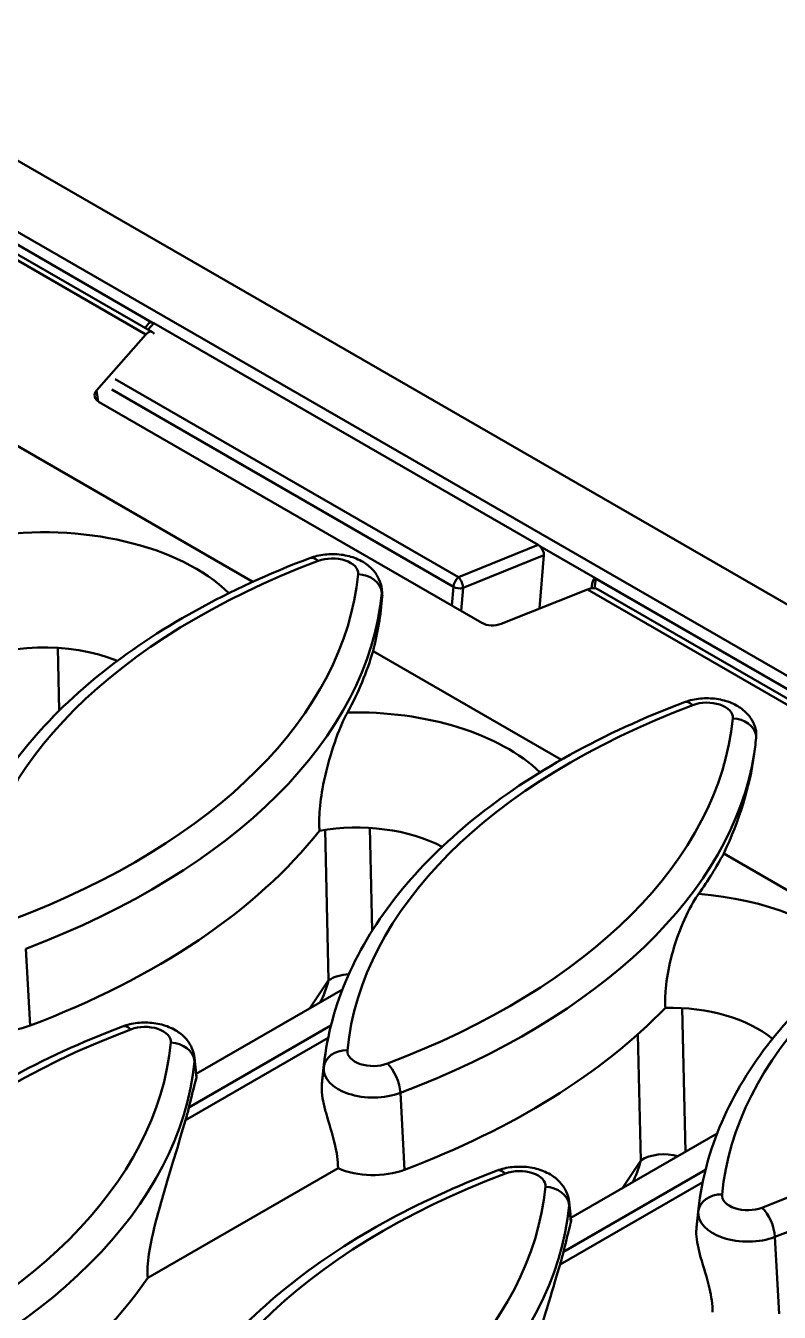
# Model space of a CAD drawing. Header units: millimetres. Extents: x 0 to 2219, y -32 to 1188.
# Drawn here: x 255.95 to 274.92, y 203.41 to 235.8 of the extents above; entities that cross this region are included whole.
import ezdxf

# ---------------------------------------------------------------- set-up
doc = ezdxf.new("R2010")
doc.units = ezdxf.units.MM
doc.header["$LTSCALE"] = 2
doc.layers.add('Sichtbar (ISO)', color=7, linetype='Continuous', lineweight=50)
doc.layers.add('Sichtbar schmal (ISO)', color=7, linetype='Continuous', lineweight=50)

msp = doc.modelspace()

# ---------------------------------------------------------------- linework, layer by layer
at = {"layer": 'Sichtbar (ISO)'}
for p, q in [((391.2896, 154.1523), (249.8683, 235.802)), ((255.5038, 230.188), (259.1412, 228.0879)), ((258.9531, 228.1965), (259.0527, 228.3117)), ((259.1733, 228.3152), (268.8479, 222.7296)), ((258.9719, 228.025), (257.7348, 226.6218)), ((257.8005, 226.3263), (267.434, 220.7644)), ((261.6697, 221.8032), (255.4541, 225.3918)), ((268.9904, 222.4726), (268.8798, 221.127)), ((270.2754, 221.897), (278.6758, 217.047)), ((264.9135, 221.6099), (264.9237, 221.5153)), ((270.0891, 221.6065), (267.9147, 220.7444)), ((270.2094, 221.7576), (270.1883, 221.6341)), ((278.6412, 217.0629), (270.3028, 221.8771)), ((270.3621, 221.6095), (281.7246, 215.0494)), ((269.4312, 217.3222), (264.6921, 220.0582)), ((277.3684, 212.7396), (273.5194, 214.9618)), ((260.2428, 209.413), (263.9219, 211.5371)), ((260.1995, 209.8161), (260.2498, 209.347)), ((263.4569, 209.6432), (263.4152, 209.2543)), ((269.6708, 205.7841), (273.35, 207.9082)), ((259.022, 204.2734), (263.8107, 207.0381)), ((269.6276, 206.1872), (269.6779, 205.7181)), ((272.885, 206.0144), (272.8433, 205.6254))]:
    msp.add_line(p, q, dxfattribs=at)
for centre, major_axis, ratio, start_param, end_param in [((259.0129, 227.7001), (0.108, 0.3963), 0.450394, 5.8566828, 7.0254639), ((259.1766, 228.1491), (-0.1081, 0.176), 0.5635385, 5.7945313, 6.4600933), ((258.0828, 226.5135), (-0.3997, -0.0261), 0.6185457, 5.7271089, 7.0302726), ((268.8442, 222.5675), (0.1061, -0.1717), 0.5902229, 0.6750083, 1.9936861), ((270.3415, 221.3431), (-0.0601, 0.5551), 0.2405103, 0.0454619, 0.7021953), ((270.4477, 221.9651), (-0.2027, -0.0086), 0.5916926, 0.5303646, 0.7499196), ((270.0904, 221.3045), (0.3175, 0.2669), 0.6322501, 0.225603, 1.0859286), ((244.9645, 221.1932), (-19.9676, -1.4055), 0.6188024, 2.9369315, 3.0468263), ((263.6621, 221.4087), (-1.2631, -0.0889), 0.6188024, 3.0468263, 3.1642928), ((267.7159, 220.9518), (0.3994, 0.0261), 0.6195622, 3.8893632, 5.1925268), ((256.4196, 218.3024), (3.2, 0), 0.5773503, 0.9577353, 2.2938579), ((245.0573, 221.9629), (19.91, 0), 0.5773503, 5.9779979, 6.1167254), ((254.3927, 217.7006), (-19.953, -1.4045), 0.6188024, 2.8061042, 3.0096865), ((245.0573, 220.3299), (-20.085, 0), 0.5773503, 2.1505075, 2.7151791), ((264.2763, 213.7663), (3.2, 0), 0.5773503, 0.8315215, 1.8665024), ((254.4854, 218.334), (19.91, 0), 0.5773503, 5.89143, 5.9854441), ((254.4854, 216.701), (-20.085, 0), 0.5773503, 2.1505075, 2.6352507), ((272.1331, 209.2302), (3.2, 0), 0.5773503, 0.6152651, 1.5966882), ((255.268, 211.3263), (-1.445, 0), 0.5773503, 0.9113221, 2.1505075), ((240.3433, 210.169), (19.91, 0), 0.5773503, 6.1148977, 6.1429316), ((264.6961, 207.6975), (-1.445, 0), 0.5773503, 0.9113221, 2.1505075), ((249.7714, 206.5402), (19.91, 0), 0.5773503, 6.1148977, 6.1429316), ((240.3433, 208.5361), (20.085, 0), 0.5773503, 5.2921002, 5.9067594)]:
    msp.add_ellipse(centre, major_axis=major_axis, ratio=ratio, start_param=start_param, end_param=end_param, dxfattribs=at)
for points in [[(259.1277, 228.3331), (259.1426, 228.33), (259.1584, 228.3238), (259.1733, 228.3152)], [(268.8479, 222.7296), (268.8628, 222.721), (268.8781, 222.7091), (268.8931, 222.6951)], [(274.2866, 217.469), (274.308, 217.6222), (274.3249, 217.7763), (274.3369, 217.9305)], [(260.2498, 209.347), (260.251, 209.3363), (260.2493, 209.3231), (260.245, 209.3079)], [(269.6779, 205.7181), (269.6791, 205.7075), (269.6774, 205.6942), (269.6731, 205.6791)]]:
    msp.add_open_spline(points, degree=3, dxfattribs=at)
for points, knots in [([(263.0997, 222.3979), (262.0749, 222.0105), (261.1099, 221.567), (259.3316, 220.5803), (258.5182, 220.0371), (257.071, 218.8652), (256.4371, 218.2366), (255.3735, 216.9102), (254.9439, 216.2123), (254.3118, 214.7694), (254.1096, 214.0242), (254.0288, 213.2721)], [2.93590568, 2.93590568, 2.93590568, 2.93590568, 3.12174204, 3.12174204, 3.30757839, 3.30757839, 3.49341475, 3.49341475, 3.67925111, 3.67925111, 3.86508746, 3.86508746, 3.86508746, 3.86508746]), ([(264.9135, 221.6099), (264.9036, 221.7027), (264.8775, 221.7919), (264.7995, 221.9606), (264.7455, 222.0374), (264.6109, 222.1848), (264.5274, 222.2486), (264.3285, 222.3668), (264.2105, 222.4129), (263.9571, 222.4795), (263.8209, 222.4966), (263.5492, 222.4992), (263.4138, 222.4849), (263.2201, 222.4389), (263.1594, 222.4205), (263.0997, 222.3979)], [0.8473015, 0.8473015, 0.8473015, 0.8473015, 1.0461813, 1.0461813, 1.2705319, 1.2705319, 1.5560441, 1.5560441, 1.9290652, 1.9290652, 2.3395873, 2.3395873, 2.7469542, 2.7469542, 2.9359057, 2.9359057, 2.9359057, 2.9359057]), ([(272.5278, 218.7691), (271.503, 218.3817), (270.538, 217.9382), (268.7597, 216.9514), (267.9463, 216.4082), (266.4991, 215.2364), (265.8652, 214.6077), (264.8016, 213.2813), (264.372, 212.5834), (263.7398, 211.1405), (263.5377, 210.3953), (263.4569, 209.6432)], [2.93590568, 2.93590568, 2.93590568, 2.93590568, 3.12174204, 3.12174204, 3.30757839, 3.30757839, 3.49341475, 3.49341475, 3.67925111, 3.67925111, 3.86508746, 3.86508746, 3.86508746, 3.86508746]), ([(274.3269, 218.0708), (274.3065, 218.1629), (274.2709, 218.2481), (274.1747, 218.4099), (274.1114, 218.4825), (273.9563, 218.6219), (273.8615, 218.6808), (273.6417, 218.7846), (273.5145, 218.8222), (273.2523, 218.8675), (273.1172, 218.8743), (272.8489, 218.8566), (272.7157, 218.8323), (272.5668, 218.7833), (272.5472, 218.7764), (272.5278, 218.7691)], [0.9123474, 0.9123474, 0.9123474, 0.9123474, 1.1161649, 1.1161649, 1.3564607, 1.3564607, 1.6704401, 1.6704401, 2.0649889, 2.0649889, 2.4697005, 2.4697005, 2.8744122, 2.8744122, 2.9359057, 2.9359057, 2.9359057, 2.9359057]), ([(264.0473, 218.509), (264.0045, 218.4307), (263.9614, 218.3426), (263.8139, 218.0114), (263.7107, 217.7289), (263.5415, 217.1589), (263.4715, 216.8759), (263.3798, 216.3659), (263.3511, 216.1389), (263.3342, 215.7845), (263.3352, 215.655), (263.3438, 215.5337)], [-2.72244423, -2.72244423, -2.72244423, -2.72244423, -2.61397306, -2.61397306, -2.35136309, -2.35136309, -2.12790606, -2.12790606, -1.95141073, -1.95141073, -1.83987648, -1.83987648, -1.83987648, -1.83987648]), ([(274.3369, 217.9305), (274.3378, 217.9451), (274.3384, 217.9594), (274.3378, 218.0046), (274.3335, 218.0375), (274.3258, 218.0707)], [0.677232322, 0.677232322, 0.677232322, 0.677232322, 0.69410003, 0.69410003, 0.731972268, 0.731972268, 0.731972268, 0.731972268]), ([(281.7202, 215.0497), (280.7204, 214.6598), (279.7798, 214.216), (278.0473, 213.2324), (277.2554, 212.6927), (275.8468, 211.5312), (275.23, 210.9093), (274.1952, 209.5992), (273.7773, 208.9108), (273.1617, 207.4887), (272.9645, 206.7549), (272.885, 206.0144)], [2.95021188, 2.95021188, 2.95021188, 2.95021188, 3.133187, 3.133187, 3.31616211, 3.31616211, 3.49913723, 3.49913723, 3.68211235, 3.68211235, 3.86508746, 3.86508746, 3.86508746, 3.86508746]), ([(272.887, 213.9451), (272.8563, 213.9021), (272.8254, 213.8557), (272.6742, 213.6133), (272.5553, 213.3749), (272.347, 212.8575), (272.2568, 212.5841), (272.1258, 212.0552), (272.081, 211.8035), (272.0447, 211.3902), (272.0415, 211.2286), (272.0502, 211.0771)], [-2.65513622, -2.65513622, -2.65513622, -2.65513622, -2.59456927, -2.59456927, -2.3592991, -2.3592991, -2.14087091, -2.14087091, -1.94945056, -1.94945056, -1.81650424, -1.81650424, -1.81650424, -1.81650424]), ([(258.3856, 210.6041), (257.3608, 210.2167), (256.3959, 209.7732), (254.6176, 208.7865), (253.8042, 208.2432), (252.357, 207.0714), (251.723, 206.4427), (250.6595, 205.1164), (250.2299, 204.4185), (249.5977, 202.9755), (249.3955, 202.2304), (249.3148, 201.4783)], [2.93590568, 2.93590568, 2.93590568, 2.93590568, 3.12174204, 3.12174204, 3.30757839, 3.30757839, 3.49341475, 3.49341475, 3.67925111, 3.67925111, 3.86508746, 3.86508746, 3.86508746, 3.86508746]), ([(260.1995, 209.8161), (260.1895, 209.9089), (260.1634, 209.9981), (260.0855, 210.1667), (260.0314, 210.2436), (259.8969, 210.3909), (259.8134, 210.4547), (259.6144, 210.573), (259.4964, 210.6191), (259.243, 210.6856), (259.1069, 210.7028), (258.8352, 210.7054), (258.6998, 210.6911), (258.5061, 210.645), (258.4454, 210.6267), (258.3856, 210.6041)], [0.8473015, 0.8473015, 0.8473015, 0.8473015, 1.0461813, 1.0461813, 1.2705319, 1.2705319, 1.5560441, 1.5560441, 1.9290652, 1.9290652, 2.3395873, 2.3395873, 2.7469542, 2.7469542, 2.9359057, 2.9359057, 2.9359057, 2.9359057]), ([(260.245, 209.3079), (260.2426, 209.2999), (260.2402, 209.2915), (260.1987, 209.1461), (260.1484, 208.9341), (260.081, 208.6571), (260.0696, 208.6105), (260.0578, 208.5621)], [0.70958265, 0.70958265, 0.70958265, 0.70958265, 0.73010989, 0.73010989, 1.0546565, 1.0546565, 1.11670002, 1.11670002, 1.11670002, 1.11670002]), ([(263.8107, 207.0381), (263.8074, 207.2262), (263.7799, 207.4304), (263.6715, 207.9022), (263.5805, 208.1729), (263.4818, 208.5229), (263.4547, 208.6271), (263.415, 208.8297), (263.4027, 208.9282), (263.399, 209.0628), (263.4006, 209.1101), (263.405, 209.1567)], [0.04336489, 0.04336489, 0.04336489, 0.04336489, 0.19996601, 0.19996601, 0.39993202, 0.39993202, 0.47560066, 0.47560066, 0.55126929, 0.55126929, 0.59299387, 0.59299387, 0.59299387, 0.59299387]), ([(263.405, 209.1567), (263.4074, 209.1804), (263.4098, 209.2039), (263.4132, 209.2363), (263.4142, 209.2453), (263.4152, 209.2543)], [0.709582647, 0.709582647, 0.709582647, 0.709582647, 0.73010989, 0.73010989, 0.738013886, 0.738013886, 0.738013886, 0.738013886]), ([(259.972, 208.2437), (259.8925, 207.9744), (259.7961, 207.6491), (259.5599, 206.8632), (259.4149, 206.3912), (259.2008, 205.6029), (259.1037, 205.2173), (259.0381, 204.7703), (259.0253, 204.6578), (259.0143, 204.4506), (259.0152, 204.3553), (259.022, 204.2734)], [-1.1741314, -1.1741314, -1.1741314, -1.1741314, -0.8282199, -0.8282199, -0.4165788, -0.4165788, -0.1554996, -0.1554996, -0.0777498, -0.0777498, -0.0059838, -0.0059838, -0.0059838, -0.0059838]), ([(269.6276, 206.1872), (269.6176, 206.28), (269.5915, 206.3692), (269.5136, 206.5378), (269.4595, 206.6147), (269.325, 206.762), (269.2414, 206.8258), (269.0425, 206.9441), (268.9245, 206.9902), (268.6711, 207.0568), (268.535, 207.0739), (268.2633, 207.0765), (268.1279, 207.0622), (267.9342, 207.0161), (267.8735, 206.9978), (267.8137, 206.9752)], [0.8473015, 0.8473015, 0.8473015, 0.8473015, 1.0461813, 1.0461813, 1.2705319, 1.2705319, 1.5560441, 1.5560441, 1.9290652, 1.9290652, 2.3395873, 2.3395873, 2.7469542, 2.7469542, 2.9359057, 2.9359057, 2.9359057, 2.9359057]), ([(267.8137, 206.9752), (266.7889, 206.5878), (265.8239, 206.1443), (264.0456, 205.1576), (263.2323, 204.6144), (261.785, 203.4425), (261.1511, 202.8138), (260.0876, 201.4875), (259.6579, 200.7896), (259.0258, 199.3467), (258.8236, 198.6015), (258.7429, 197.8494)], [2.93590568, 2.93590568, 2.93590568, 2.93590568, 3.12174204, 3.12174204, 3.30757839, 3.30757839, 3.49341475, 3.49341475, 3.67925111, 3.67925111, 3.86508746, 3.86508746, 3.86508746, 3.86508746]), ([(269.6731, 205.6791), (269.6707, 205.671), (269.6683, 205.6627), (269.6268, 205.5172), (269.5765, 205.3052), (269.509, 205.0282), (269.4977, 204.9816), (269.4859, 204.9332)], [0.70958265, 0.70958265, 0.70958265, 0.70958265, 0.73010989, 0.73010989, 1.0546565, 1.0546565, 1.11670002, 1.11670002, 1.11670002, 1.11670002]), ([(273.2388, 203.4093), (273.2355, 203.5974), (273.208, 203.8016), (273.0996, 204.2733), (273.0085, 204.544), (272.9099, 204.8941), (272.8828, 204.9982), (272.8431, 205.2008), (272.8308, 205.2993), (272.8271, 205.4339), (272.8287, 205.4813), (272.8331, 205.5278)], [0.04336489, 0.04336489, 0.04336489, 0.04336489, 0.19996601, 0.19996601, 0.39993202, 0.39993202, 0.47560066, 0.47560066, 0.55126929, 0.55126929, 0.59299387, 0.59299387, 0.59299387, 0.59299387]), ([(272.8331, 205.5278), (272.8355, 205.5515), (272.8379, 205.5751), (272.8413, 205.6075), (272.8423, 205.6165), (272.8433, 205.6254)], [0.709582647, 0.709582647, 0.709582647, 0.709582647, 0.73010989, 0.73010989, 0.738013886, 0.738013886, 0.738013886, 0.738013886]), ([(269.4001, 204.6148), (269.3206, 204.3455), (269.2242, 204.0203), (268.988, 203.2343), (268.843, 202.7623), (268.6289, 201.974), (268.5318, 201.5884), (268.4662, 201.1414), (268.4534, 201.0289), (268.4424, 200.8217), (268.4433, 200.7264), (268.4501, 200.6445)], [-1.1741314, -1.1741314, -1.1741314, -1.1741314, -0.8282199, -0.8282199, -0.4165788, -0.4165788, -0.1554996, -0.1554996, -0.0777498, -0.0777498, -0.0059838, -0.0059838, -0.0059838, -0.0059838])]:
    msp.add_open_spline(points, degree=3, knots=knots, dxfattribs=at)
at = {"layer": 'Sichtbar schmal (ISO)'}
for p, q in [((389.734, 153.2542), (248.3126, 234.9038)), ((248.1712, 234.6589), (259.1277, 228.3331)), ((255.279, 230.1571), (258.9719, 228.025)), ((259.0316, 228.1512), (259.1733, 228.3152)), ((266.8471, 221.9156), (258.2039, 226.9057)), ((257.7348, 226.6218), (257.7723, 226.3445)), ((258.1222, 226.6412), (266.718, 221.6783)), ((268.8479, 222.7296), (266.8471, 221.9156)), ((268.8931, 222.6951), (270.2754, 221.897)), ((266.9591, 221.6461), (268.9904, 222.4726)), ((266.718, 221.6783), (266.6788, 221.2004)), ((266.9114, 221.0661), (266.9591, 221.6461)), ((270.0891, 221.6065), (281.5571, 214.9854)), ((270.262, 221.6378), (270.3028, 221.8771)), ((264.9139, 221.5249), (264.9248, 221.4233)), ((256.7562, 220.1397), (256.7937, 218.5568)), ((263.5728, 211.7693), (263.4833, 215.5562)), ((264.613, 215.6036), (264.674, 213.022)), ((255.9516, 212.5626), (256.0595, 210.6284)), ((263.103, 211.0643), (263.5728, 211.7693)), ((272.4697, 211.0675), (272.5553, 207.4494)), ((260.0578, 208.5621), (263.6321, 210.6257)), ((263.5618, 210.3162), (259.972, 208.2437)), ((271.4296, 207.2332), (271.3545, 210.4071)), ((260.1999, 209.7311), (260.245, 209.3079)), ((263.4501, 209.5769), (263.405, 209.1567)), ((265.3797, 208.9337), (265.4876, 206.9995)), ((269.4859, 204.9332), (273.0601, 206.9968)), ((270.9598, 206.5282), (271.4296, 207.2332)), ((272.9899, 206.6874), (269.4001, 204.6148)), ((269.628, 206.1022), (269.6731, 205.6791)), ((272.8782, 205.948), (272.8331, 205.5278)), ((274.8078, 205.3048), (274.9157, 203.3706))]:
    msp.add_line(p, q, dxfattribs=at)
for centre, major_axis, ratio, start_param, end_param in [((256.4196, 219.9354), (-5.3909, 0), 0.5773503, 3.6740766, 4.9785731), ((273.8787, 213.009), (-19.2902, 0), 0.5773503, 5.2921002, 6.2270729), ((263.3118, 221.8367), (-0.2122, 0.5612), 0.4472624, 5.5814881, 6.2831853), ((263.668, 222.0125), (0.6502, 0), 0.5773503, 6.2270729, 8.4336928), ((245.0573, 222.6161), (19.2902, 0), 0.5773503, 5.2921002, 6.2270729), ((264.3172, 221.5016), (0.5972, -0.0581), 0.8152115, 0.1664141, 1.6499439), ((266.8594, 221.76), (-0.1, -0.1732), 0.5773503, 4.0142573, 5.4977871), ((266.8594, 221.76), (0.0754, -0.1853), 0.3530736, 0.7741706, 2.4093638), ((263.668, 221.5653), (1.2479, 0), 0.5773503, 6.2270729, 6.3450887), ((266.8594, 221.76), (-0.1993, 0.0164), 0.6270768, 0.8348314, 2.1448478), ((245.0573, 222.1689), (19.8879, 0), 0.5773503, 5.2921002, 6.2270729), ((283.3067, 209.3801), (-19.2902, 0), 0.5773503, 5.2921002, 6.2270729), ((272.7399, 218.2078), (-0.2122, 0.5612), 0.4472624, 5.5814881, 6.2831853), ((273.0961, 218.3837), (0.6502, 0), 0.5773503, 6.2270729, 8.4336928), ((264.2763, 215.3993), (-5.3909, 0), 0.5773503, 3.6831865, 4.7548855), ((254.4854, 218.9872), (19.2902, 0), 0.5773503, 5.2921002, 6.2270729), ((273.7453, 217.8727), (0.5972, -0.0581), 0.8152115, 0.2368676, 1.6499439), ((254.4854, 218.54), (19.8879, 0), 0.5773503, 5.2921002, 6.1897731), ((292.7348, 205.7512), (-19.2902, 0), 0.5773503, 5.3230334, 6.2270729), ((272.1331, 210.8632), (-5.3909, 0), 0.5773503, 3.6431481, 4.572068), ((263.9135, 215.3583), (19.2902, 0), 0.5773503, 5.2921002, 6.1670239), ((263.9135, 214.9111), (19.8879, 0), 0.5773503, 5.2921002, 6.0520661), ((264.1383, 211.4257), (0.7998, 0.0189), 0.6216604, 1.6264418, 2.3413296), ((263.0058, 212.1106), (-0.2035, -1.3266), 0.4643657, 0.9027061, 1.3823666), ((258.5978, 210.0429), (-0.2122, 0.5612), 0.4472624, 5.5814881, 6.2831853), ((258.9539, 210.2187), (0.6502, 0), 0.5773503, 6.2270729, 8.4336928), ((269.1646, 201.2151), (-19.2902, 0), 0.5773503, 5.2921002, 6.2270729), ((240.3433, 210.8222), (19.2902, 0), 0.5773503, 5.2921002, 6.2270729), ((259.6031, 209.7077), (0.5972, -0.0581), 0.8152115, 0.1664141, 1.6499439), ((264.0469, 209.5148), (-0.5972, 0.0581), 0.8152115, 4.7915366, 6.2750665), ((264.6961, 209.9837), (-0.6502, 0), 0.5773503, 6.2270729, 8.4336928), ((240.3433, 210.375), (19.8879, 0), 0.5773503, 5.2921002, 6.2270729), ((258.9539, 209.7715), (1.2479, 0), 0.5773503, 6.2270729, 6.3450887), ((283.3067, 208.9329), (-19.8879, 0), 0.5773503, 6.221282, 6.2270729), ((265.0523, 209.1797), (0.2122, -0.5612), 0.4472624, 0.9563656, 2.4398955), ((264.6961, 209.5365), (-1.2479, 0), 0.5773503, 6.2270729, 8.4336928), ((271.9951, 206.8896), (-0.7998, -0.0189), 0.6216604, 4.2225069, 5.4829222), ((268.0259, 206.414), (-0.2122, 0.5612), 0.4472624, 5.5814881, 6.2831853), ((270.8626, 207.5745), (-0.2035, -1.3266), 0.4643657, 0.9027061, 1.3823666), ((278.5927, 197.5863), (-19.2902, 0), 0.5773503, 5.2921002, 6.2270729), ((268.382, 206.5898), (0.6502, 0), 0.5773503, 6.2270729, 8.4336928), ((249.7714, 207.1934), (19.2902, 0), 0.5773503, 5.2921002, 6.2270729), ((269.0312, 206.0789), (0.5972, -0.0581), 0.8152115, 0.1664141, 1.6499439), ((273.475, 205.8859), (-0.5972, 0.0581), 0.8152115, 4.7915366, 6.2750665), ((274.1242, 206.3548), (-0.6502, 0), 0.5773503, 6.2270729, 8.4336928), ((249.7714, 206.7462), (19.8879, 0), 0.5773503, 5.2921002, 6.2270729), ((268.382, 206.1426), (1.2479, 0), 0.5773503, 6.2270729, 6.3450887), ((274.4803, 205.5508), (0.2122, -0.5612), 0.4472624, 0.9563656, 2.4398955), ((274.1242, 205.9076), (-1.2479, 0), 0.5773503, 6.2270729, 8.4336928), ((292.7348, 205.304), (-19.8879, 0), 0.5773503, 6.221282, 6.2270729)]:
    msp.add_ellipse(centre, major_axis=major_axis, ratio=ratio, start_param=start_param, end_param=end_param, dxfattribs=at)

doc.saveas('drawing.dxf')
